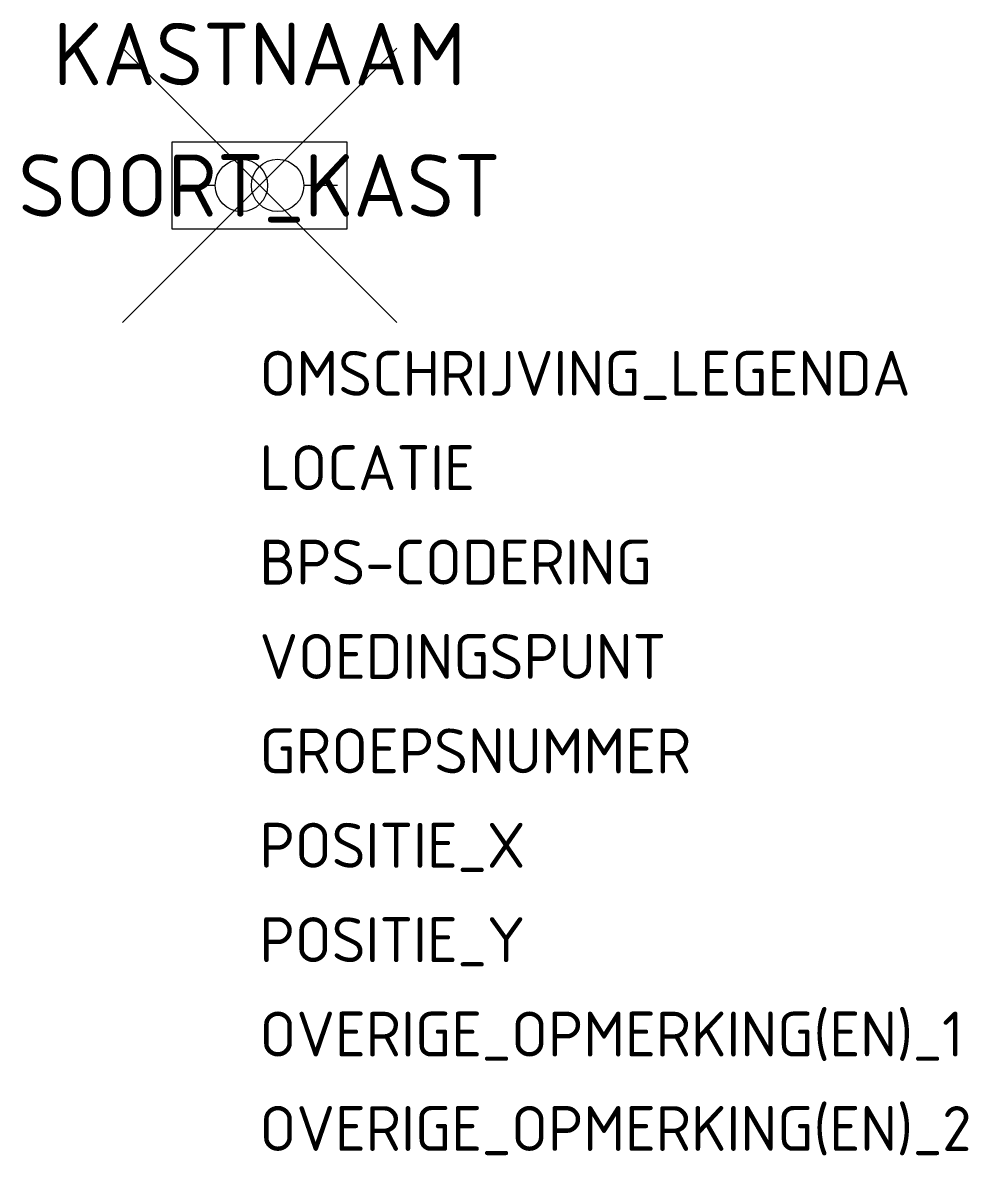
# Model space of a CAD drawing. Extents: x -9.5 to 28.4, y -38.9 to 6.5.
import ezdxf
from ezdxf.enums import TextEntityAlignment as Align

# ---------------------------------------------------------------- set-up
doc = ezdxf.new("R2010")
doc.units = 0
doc.styles.add('NLCS-ISO', font='NLCS-ISO.ttf')

msp = doc.modelspace()

# ---------------------------------------------------------------- linework, layer by layer
for p, q in [((-1.775, 0), (-3.125, 0)), ((3.125, 0), (1.775, 0))]:
    msp.add_line(p, q)
for points in [[(5.5, 5.5), (-5.5, -5.5)], [(-5.5, 5.5), (5.5, -5.5)]]:
    msp.add_lwpolyline(points)
at = {"flags": 128}
msp.add_lwpolyline([(-3.5, 1.75), (3.5, 1.75), (3.5, -1.75), (-3.5, -1.75), (-3.5, 1.75)], dxfattribs=at)
for centre in [(-0.725, 0), (0.725, 0)]:
    msp.add_circle(centre, 1.05)

# ---------------------------------------------------------------- texts
at = {"style": 'NLCS-ISO'}
for tag, text, p in [('KASTNAAM', '', (0, 5.269)), ('SOORT_KAST', 'TRAF0', (0, 0))]:
    msp.add_attdef(tag, text=text, height=2.5, dxfattribs=at).set_placement(p, align=Align.MIDDLE_CENTER)
at = {"style": 'NLCS-ISO', "flags": 1}
for tag, p, s in [('OMSCHRIJVING_LEGENDA', (0, -8.431), 'transformatorkast 220/42v'), ('LOCATIE', (0, -12.215), ''), ('BPS-CODERING', (0, -16), ''), ('VOEDINGSPUNT', (0, -19.784), ''), ('GROEPSNUMMER', (0, -23.569), ''), ('POSITIE_X', (0, -27.353), ''), ('POSITIE_Y', (0, -31.138), ''), ('OVERIGE_OPMERKING(EN)_1', (0, -34.922), ''), ('OVERIGE_OPMERKING(EN)_2', (0, -38.707), '')]:
    msp.add_attdef(tag, p, s, height=1.8, dxfattribs=at)

doc.saveas('drawing.dxf')
